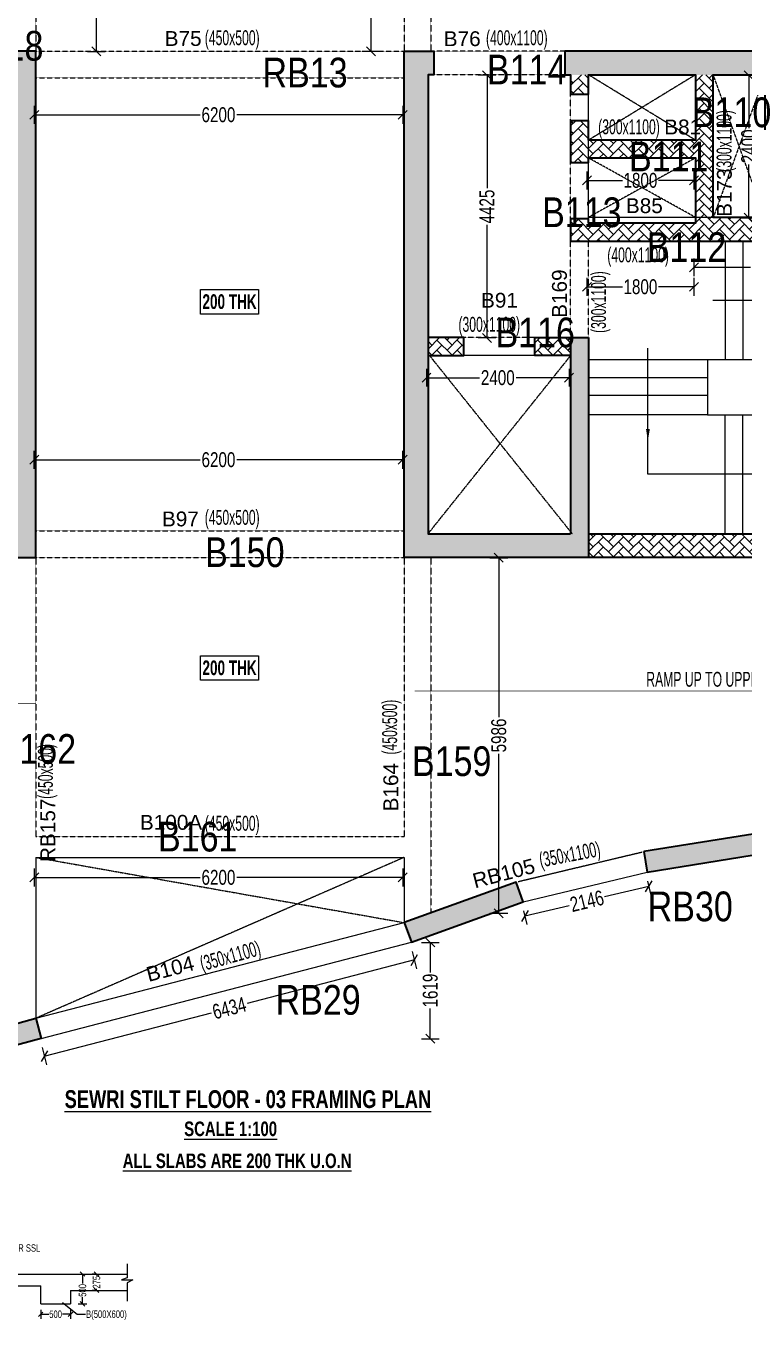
# Model space of a CAD drawing. Header units: millimetres. Extents: x 0 to 72183, y 72 to 62889.
# Drawn here: x 35243 to 47328, y 1059 to 22849 of the extents above; entities that cross this region are included whole.
import ezdxf
from ezdxf.enums import TextEntityAlignment as Align

# ---------------------------------------------------------------- set-up
doc = ezdxf.new("R2010")
doc.units = ezdxf.units.MM
doc.linetypes.add('HIDDEN', pattern=[0.375, 0.25, -0.125])
for name, color, linetype, lineweight in [('A-ANNO-DIMS', 8, 'Continuous', 15), ('A-DETL-MISC', 35, 'Continuous', 15), ('A-FLOR-IDEN', 11, 'Continuous', 9), ('A-HIDD-ABVE', 8, 'HIDDEN', 20), ('G-ANNO-TEXT', 231, 'Continuous', 9), ('S-BEAM', 7, 'Continuous', 18), ('S-BEAM-IDEN', 2, 'Continuous', 9), ('S-COL HATCH', 9, 'Continuous', 0), ('S-COLS', 5, 'Continuous', 35)]:
    doc.layers.add(name, color=color, linetype=linetype, lineweight=lineweight)
for name, color, linetype in [('Abhinav working', 6, 'Continuous'), ('Beam Nos', 7, 'Continuous'), ('changes', 7, 'Continuous'), ('dim', 8, 'Continuous'), ('SECTION LINE', 4, 'Continuous')]:
    doc.layers.add(name, color=color, linetype=linetype)
doc.styles.add('Dim.s & Anno.(Misc.)', font='ARIALN.TTF')
doc.styles.add('SC-BBS1', font='SansSerif')
doc.styles.add('SOBHA', font='swisscl.ttf')
doc.styles.add('Swis721 LtCn BT', font='swisscl.ttf', dxfattribs={"width": 0.9, "height": 233.355162})
doc.styles.add('Swis721 LtCn BT_2', font='swisscl.ttf', dxfattribs={"height": 244.992296})
doc.styles.add('Swis721 LtCn BT_B', font='', dxfattribs={"width": 0.9, "height": 246.918336})
doc.styles.get('Swis721 LtCn BT_B').set_extended_font_data('Swis721 LtCn BT', bold=True)
doc.dimstyles.new('A-GFC-100', dxfattribs={"dimscale": 100, "dimtxt": 1.75, "dimasz": 1.5, "dimexe": 1.5, "dimexo": 0, "dimgap": 1, "dimtad": 1, "dimdsep": 46, "dimtxsty": 'Dim.s & Anno.(Misc.)', "dimblk": 'ARCHTICK', "dimcen": 0, "dimdle": 1.5, "dimclrd": 256, "dimclre": 8, "dimclrt": 6, "dimazin": 2, "dimtfac": 1, "dimtix": 1, "dimtmove": 2, "dimatfit": 3, "dimfxl": 1, "dimtolj": 1, "dimlwd": -1, "dimlwe": 9, "dimarcsym": 0})
doc.dimstyles.new('S-100', dxfattribs={"dimscale": 100, "dimtxt": 2.5, "dimasz": 1.5, "dimexe": 1.5, "dimexo": 1.5, "dimgap": 0.1, "dimtad": 0, "dimdec": 0, "dimrnd": 0.0005, "dimzin": 0, "dimdsep": 46, "dimtxsty": 'SOBHA', "dimblk": 'OBLIQUE', "dimcen": 0.09, "dimclrd": 8, "dimclre": 8, "dimclrt": 6, "dimadec": 0, "dimazin": 0, "dimtfac": 1, "dimtdec": 0, "dimtofl": 0, "dimtmove": 0, "dimatfit": 3, "dimfxl": 1.5, "dimfxlon": 1, "dimtolj": 1, "dimtzin": 0, "dimlwd": -1, "dimlwe": -1, "dimarcsym": 0})
doc.dimstyles.new('S-50', dxfattribs={"dimscale": 50, "dimtxt": 2.5, "dimasz": 1.5, "dimexe": 1.5, "dimexo": 1.5, "dimgap": 0.1, "dimtad": 0, "dimdec": 0, "dimrnd": 0.0005, "dimzin": 0, "dimdsep": 46, "dimtxsty": 'SOBHA', "dimblk": 'OBLIQUE', "dimcen": 0.09, "dimclrd": 8, "dimclre": 8, "dimclrt": 6, "dimadec": 0, "dimazin": 0, "dimtfac": 1, "dimtdec": 0, "dimtofl": 0, "dimtmove": 0, "dimatfit": 3, "dimfxl": 1.5, "dimfxlon": 1, "dimtolj": 1, "dimtzin": 0, "dimlwd": -1, "dimlwe": -1, "dimarcsym": 0})
pattern_1 = [(45, (-31794446.85, 20735559.75), (0, 169.7056275), [360, -120]), (135, (-31794362, 20735644.6), (1e-14, 169.7056275), [360, -120])]

# ---------------------------------------------------------------- blocks, each defined once
blk = doc.blocks.new('A$C0921b736')
at = {"layer": 'S-COL HATCH', "transparency": 33554687}
h = blk.add_hatch(color=256, dxfattribs=at)
h.dxf.hatch_style = 1
h.paths.add_polyline_path([(20725, 4450), (20425, 4450), (20425, 1150), (20425, 750), (23125, 750), (23525, 750), (23525, 1150), (23525, 1150), (23525, 9275), (23025, 9275), (23025, 8875), (23125, 8875), (23125, 1150), (23125, 1150), (20725, 1150), (20725, 1150)])
h = blk.add_hatch(color=256, dxfattribs=at)
h.dxf.hatch_style = 1
h.paths.add_polyline_path([(32525, 4450), (32825, 4450), (32825, 1150), (32825, 750), (30125, 750), (29725, 750), (29725, 1150), (29725, 1150), (29725, 9275), (30225, 9275), (30225, 8875), (30125, 8875), (30125, 1150), (30125, 1150), (32525, 1150), (32525, 1150)])
h = blk.add_hatch(color=256, dxfattribs=at)
h.dxf.hatch_style = 1
h.paths.add_polyline_path([(36195, 9275), (32425, 9275), (32425, 8875), (36195, 8875)])
at = {"layer": 'S-COL HATCH'}
h = blk.add_hatch(dxfattribs=at)
h.set_pattern_fill('AR-HBONE', color=256, scale=30)
h.set_pattern_definition(pattern_1)
h.paths.add_polyline_path([(34925, 8875), (34625, 8875), (34625, 7775), (32825, 7775), (32825, 8100), (32525, 8100), (32525, 7398), (32825, 7398), (32825, 7475), (34625, 7475), (34625, 6375), (32825, 6375), (32825, 6453), (32525, 6453), (32525, 6075), (37145, 6075), (37145, 6475), (34925, 6475)])
h = blk.add_hatch(dxfattribs=at)
h.set_pattern_fill('AR-HBONE', color=256, scale=30)
h.set_pattern_definition(pattern_1)
h.paths.add_polyline_path([(32825, 8875), (32525, 8875), (32525, 8550), (32825, 8550)])
h = blk.add_hatch(dxfattribs=at)
h.set_pattern_fill('AR-HBONE', color=256, scale=30)
h.set_pattern_definition([(45, (-31794446.85, 20683630.75), (0, 169.7056275), [360, -120]), (135, (-31794362, 20683715.6), (1e-14, 169.7056275), [360, -120])])
h.paths.add_polyline_path([(32525, 4150), (32525, 4450), (31925, 4450), (31925, 4150)])
h.paths.add_polyline_path([(30725, 4150), (30725, 4450), (30125, 4450), (30125, 4150)])
h = blk.add_hatch(dxfattribs=at)
h.set_pattern_fill('AR-HBONE', color=256, scale=30)
h.set_pattern_definition(pattern_1)
h.paths.add_polyline_path([(40425, 1150), (32825, 1150), (32825, 750), (40425, 750)])
at = {"layer": 'S-COLS'}
for p, q in [((32525, 4450), (32525, 1150)), ((32825, 4450), (32825, 1150)), ((32825, 1150), (32825, 750))]:
    blk.add_line(p, q, dxfattribs=at)
for points in [[(23525, 1150), (23525, 9275), (23025, 9275), (23025, 8875), (23125, 8875), (23125, 1150), (20725, 1150)], [(29725, 1150), (29725, 9275), (30225, 9275), (30225, 8875), (30125, 8875), (30125, 1150), (32525, 1150)], [(36195, 9275), (32425, 9275), (32425, 8875), (32525, 8875), (32525, 8550), (32825, 8550), (32825, 8875), (33725, 8875), (34625, 8875), (34625, 7775), (32825, 7775), (32825, 8100), (32525, 8100), (32525, 7398), (32825, 7398), (32825, 7475), (34625, 7475), (34625, 6375), (33725, 6375), (32825, 6375), (32825, 6453), (32525, 6453), (32525, 6075), (34625, 6075), (34625, 6075), (45779, 6075)], [(30125, 4150), (30725, 4150), (30725, 4450), (30125, 4450)], [(32525, 4150), (31925, 4150), (31925, 4450), (32825, 4450)], [(23125, 750), (23125, 750), (23525, 750), (23525, 1150)], [(30125, 750), (30125, 750), (29725, 750), (29725, 1150)], [(32825, 1150), (40425, 1150), (40425, 750), (30125, 750)]]:
    blk.add_lwpolyline(points, dxfattribs=at)
blk.add_lwpolyline([(35795, 6475), (34925, 6475), (34925, 8875), (35795, 8875)], close=True, dxfattribs=at)
blk = doc.blocks.new('_ARCHTICK')
at = {"color": 0, "linetype": 'ByBlock', "const_width": 0.15}
blk.add_lwpolyline([(-0.5, -0.5), (0.5, 0.5)], dxfattribs=at)
blk = doc.blocks.new('A$Cb7cd9481')
at = {"layer": 'S-COL HATCH', "transparency": 33554687}
h = blk.add_hatch(color=256, dxfattribs=at)
h.dxf.hatch_style = 1
h.paths.add_polyline_path([(25886, -10678), (25942, -11024), (27916, -10706), (27860, -10360)])
h = blk.add_hatch(color=256, dxfattribs=at)
h.dxf.hatch_style = 1
h.paths.add_polyline_path([(23855, -11522), (23735, -11193), (21855, -11874), (21974, -12203)])
h = blk.add_hatch(color=256, dxfattribs=at)
h.dxf.hatch_style = 1
h.paths.add_polyline_path([(15747, -13822), (15654, -13485), (14779, -13724), (13686, -13724), (13686, -14074), (14825, -14074)])
at = {"layer": 'S-COLS', "elevation": 0}
for points in [[(25886, -10678), (25942, -11024), (27916, -10706), (27860, -10360), (25886, -10678)], [(21855, -11874), (21974, -12203), (23855, -11522), (23735, -11193), (21855, -11874)], [(13686, -13724), (14779, -13724), (15654, -13485), (15747, -13822), (14825, -14074), (13686, -14074), (13686, -13724)]]:
    blk.add_lwpolyline(points, dxfattribs=at)
blk = doc.blocks.new('_OBLIQUE')
at = {"color": 0, "linetype": 'ByBlock'}
blk.add_line((-0.5, -0.5), (0.5, 0.5), dxfattribs=at)
blk = doc.blocks.new('*D228')
at = {"layer": 'Defpoints', "color": 0, "transparency": 16777216}
for p in [(36455, 1834), (36432, 1559), (36455, 1559)]:
    blk.add_point(p, dxfattribs=at)
at = {"layer": 'S-BEAM', "color": 8, "transparency": 16777216}
for p, q in [((36432, 1834), (36357, 1834)), ((36432, 1834), (36432, 1811)), ((36432, 1559), (36357, 1559)), ((36432, 1559), (36432, 1583))]:
    blk.add_line(p, q, dxfattribs=at)
at = {"layer": 'S-BEAM', "color": 8, "transparency": 16777216, "xscale": 75, "yscale": 75, "zscale": 75}
for p, rotation in [((36432, 1834), 90), ((36432, 1559), 270)]:
    blk.add_blockref('_OBLIQUE', p, dxfattribs=dict(at, rotation=rotation))
at = {"layer": 'S-BEAM', "color": 6, "transparency": 16777216, "insert": (36432, 1697), "char_height": 125, "attachment_point": 5, "rotation": 90, "style": 'SOBHA'}
blk.add_mtext('\\A1;275', dxfattribs=at)
blk = doc.blocks.new('*D431')
at = {"layer": 'Defpoints', "color": 0, "transparency": 16777216}
for p in [(35993, 1834), (36196, 1834), (35993, 1334)]:
    blk.add_point(p, dxfattribs=at)
at = {"layer": 'S-BEAM', "color": 8, "transparency": 16777216}
for p, q in [((36121, 1834), (36271, 1834)), ((36196, 1834), (36196, 1674)), ((36121, 1334), (36271, 1334)), ((36196, 1334), (36196, 1445))]:
    blk.add_line(p, q, dxfattribs=at)
at = {"layer": 'S-BEAM', "color": 8, "transparency": 16777216, "xscale": 75, "yscale": 75, "zscale": 75}
for p, rotation in [((36196, 1834), 90), ((36196, 1334), 270)]:
    blk.add_blockref('_OBLIQUE', p, dxfattribs=dict(at, rotation=rotation))
at = {"layer": 'S-BEAM', "color": 6, "transparency": 16777216, "insert": (36196, 1559), "char_height": 125, "attachment_point": 5, "rotation": 90, "style": 'SOBHA'}
blk.add_mtext('\\A1;500', dxfattribs=at)
blk = doc.blocks.new('*D433')
at = {"layer": 'Defpoints', "color": 0, "transparency": 16777216}
for p in [(35493, 1334, 0), (35993, 1334, 0), (35993, 1157)]:
    blk.add_point(p, dxfattribs=at)
at = {"layer": 'S-BEAM', "color": 8, "transparency": 16777216}
for p, q in [((35493, 1232), (35493, 1082)), ((35493, 1157), (35629, 1157)), ((35993, 1157), (35857, 1157)), ((35993, 1232), (35993, 1082))]:
    blk.add_line(p, q, dxfattribs=at)
at = {"layer": 'S-BEAM', "color": 8, "transparency": 16777216, "xscale": 75, "yscale": 75, "zscale": 75, "rotation": 180}
blk.add_blockref('_OBLIQUE', (35493, 1157), dxfattribs=at)
at = {"layer": 'S-BEAM', "color": 8, "transparency": 16777216, "xscale": 75, "yscale": 75, "zscale": 75}
blk.add_blockref('_OBLIQUE', (35993, 1157), dxfattribs=at)
at = {"layer": 'S-BEAM', "color": 6, "transparency": 16777216, "insert": (35743, 1157), "char_height": 125, "attachment_point": 5, "style": 'SOBHA'}
blk.add_mtext('\\A1;500', dxfattribs=at)
blk = doc.blocks.new('*D357')
at = {"layer": 'Abhinav working', "color": 8, "transparency": 16777216}
for p, q in [((46483, 18934), (46483, 18634)), ((46483, 18784), (47436, 18784)), ((49003, 18784), (48050, 18784)), ((49003, 18934), (49003, 18634))]:
    blk.add_line(p, q, dxfattribs=at)
at = {"layer": 'Defpoints', "color": 0, "transparency": 16777216}
for p in [(46483, 19220), (49003, 19220), (49003, 18784)]:
    blk.add_point(p, dxfattribs=at)
at = {"layer": 'Abhinav working', "color": 8, "transparency": 16777216, "xscale": 150, "yscale": 150, "zscale": 150, "rotation": 180}
blk.add_blockref('_OBLIQUE', (46483, 18784), dxfattribs=at)
at = {"layer": 'Abhinav working', "color": 8, "transparency": 16777216, "xscale": 150, "yscale": 150, "zscale": 150}
blk.add_blockref('_OBLIQUE', (49003, 18784), dxfattribs=at)
at = {"layer": 'Abhinav working', "color": 6, "transparency": 16777216, "insert": (47743, 18784), "char_height": 250, "attachment_point": 5, "style": 'SOBHA'}
blk.add_mtext('\\A1;2520', dxfattribs=at)
blk = doc.blocks.new('*D358')
at = {"layer": 'Abhinav working', "color": 8, "transparency": 16777216}
for p, q in [((47256, 22020), (47556, 22020)), ((47406, 22020), (47406, 21126)), ((47406, 19620), (47406, 20513)), ((47256, 19620), (47556, 19620))]:
    blk.add_line(p, q, dxfattribs=at)
at = {"layer": 'Defpoints', "color": 0, "transparency": 16777216}
for p in [(46783, 22020), (47406, 22020), (46783, 19620)]:
    blk.add_point(p, dxfattribs=at)
at = {"layer": 'Abhinav working', "color": 8, "transparency": 16777216, "xscale": 150, "yscale": 150, "zscale": 150}
for p, rotation in [((47406, 22020), 90), ((47406, 19620), 270)]:
    blk.add_blockref('_OBLIQUE', p, dxfattribs=dict(at, rotation=rotation))
at = {"layer": 'Abhinav working', "color": 6, "transparency": 16777216, "insert": (47406, 20820), "char_height": 250, "attachment_point": 5, "rotation": 90, "style": 'SOBHA'}
blk.add_mtext('\\A1;2400', dxfattribs=at)
blk = doc.blocks.new('*D359')
at = {"layer": 'Abhinav working', "color": 8, "transparency": 16777216}
for p, q in [((44683, 20397), (44683, 20097)), ((46483, 20397), (46483, 20097)), ((44683, 20247), (45279, 20247)), ((46483, 20247), (45887, 20247))]:
    blk.add_line(p, q, dxfattribs=at)
at = {"layer": 'Defpoints', "color": 0, "transparency": 16777216}
for p in [(44683, 20620), (46483, 20620), (46483, 20247)]:
    blk.add_point(p, dxfattribs=at)
at = {"layer": 'Abhinav working', "color": 8, "transparency": 16777216, "xscale": 150, "yscale": 150, "zscale": 150, "rotation": 180}
blk.add_blockref('_OBLIQUE', (44683, 20247), dxfattribs=at)
at = {"layer": 'Abhinav working', "color": 8, "transparency": 16777216, "xscale": 150, "yscale": 150, "zscale": 150}
blk.add_blockref('_OBLIQUE', (46483, 20247), dxfattribs=at)
at = {"layer": 'Abhinav working', "color": 6, "transparency": 16777216, "insert": (45583, 20247), "char_height": 250, "attachment_point": 5, "style": 'SOBHA'}
blk.add_mtext('\\A1;1800', dxfattribs=at)
blk = doc.blocks.new('*D360')
at = {"layer": 'Abhinav working', "color": 8, "transparency": 16777216}
for p, q in [((44683, 18606), (44683, 18306)), ((46483, 18606), (46483, 18306)), ((44683, 18456), (45279, 18456)), ((46483, 18456), (45887, 18456))]:
    blk.add_line(p, q, dxfattribs=at)
at = {"layer": 'Defpoints', "color": 0, "transparency": 16777216}
for p in [(44683, 19220), (46483, 19220), (46483, 18456)]:
    blk.add_point(p, dxfattribs=at)
at = {"layer": 'Abhinav working', "color": 8, "transparency": 16777216, "xscale": 150, "yscale": 150, "zscale": 150, "rotation": 180}
blk.add_blockref('_OBLIQUE', (44683, 18456), dxfattribs=at)
at = {"layer": 'Abhinav working', "color": 8, "transparency": 16777216, "xscale": 150, "yscale": 150, "zscale": 150}
blk.add_blockref('_OBLIQUE', (46483, 18456), dxfattribs=at)
at = {"layer": 'Abhinav working', "color": 6, "transparency": 16777216, "insert": (45583, 18456), "char_height": 250, "attachment_point": 5, "style": 'SOBHA'}
blk.add_mtext('\\A1;1800', dxfattribs=at)
blk = doc.blocks.new('*D361')
at = {"layer": 'Abhinav working', "color": 8, "transparency": 16777216}
for p, q in [((43152, 22020), (42852, 22020)), ((43002, 22020), (43002, 20115)), ((43002, 17595), (43002, 19499)), ((43152, 17595), (42852, 17595))]:
    blk.add_line(p, q, dxfattribs=at)
at = {"layer": 'Defpoints', "color": 0, "transparency": 16777216}
for p in [(44683, 22020), (43002, 17595), (44683, 17595)]:
    blk.add_point(p, dxfattribs=at)
at = {"layer": 'Abhinav working', "color": 8, "transparency": 16777216, "xscale": 150, "yscale": 150, "zscale": 150}
for p, rotation in [((43002, 22020), 90), ((43002, 17595), 270)]:
    blk.add_blockref('_OBLIQUE', p, dxfattribs=dict(at, rotation=rotation))
at = {"layer": 'Abhinav working', "color": 6, "transparency": 16777216, "insert": (43002, 19807), "char_height": 250, "attachment_point": 5, "rotation": 90, "style": 'SOBHA'}
blk.add_mtext('\\A1;4425', dxfattribs=at)
blk = doc.blocks.new('*D362')
at = {"layer": 'Abhinav working', "color": 8, "transparency": 16777216}
for p, q in [((41983, 17075), (41983, 16775)), ((44383, 17075), (44383, 16775)), ((41983, 16925), (42876, 16925)), ((44383, 16925), (43490, 16925))]:
    blk.add_line(p, q, dxfattribs=at)
at = {"layer": 'Defpoints', "color": 0, "transparency": 16777216}
for p in [(41983, 17595), (44383, 17595), (44383, 16925)]:
    blk.add_point(p, dxfattribs=at)
at = {"layer": 'Abhinav working', "color": 8, "transparency": 16777216, "xscale": 150, "yscale": 150, "zscale": 150}
for p, rotation in [((41983, 16925), 180.0002046382624), ((44383, 16925), 0.0002046382623449)]:
    blk.add_blockref('_OBLIQUE', p, dxfattribs=dict(at, rotation=rotation))
at = {"layer": 'Abhinav working', "color": 6, "transparency": 16777216, "insert": (43183, 16925), "char_height": 250, "attachment_point": 5, "rotation": 0.0002, "style": 'SOBHA'}
blk.add_mtext('\\A1;2400', dxfattribs=at)
blk = doc.blocks.new('*D388')
at = {"layer": 'Abhinav working', "color": 8, "transparency": 16777216}
for p, q in [((35383, 15394), (35383, 15694)), ((41583, 15394), (41583, 15694)), ((35383, 15544), (38176, 15544)), ((41583, 15544), (38790, 15544))]:
    blk.add_line(p, q, dxfattribs=at)
at = {"layer": 'Defpoints', "color": 0, "transparency": 16777216}
for p in [(41583, 15544), (35383, 14345), (41583, 14345)]:
    blk.add_point(p, dxfattribs=at)
at = {"layer": 'Abhinav working', "color": 8, "transparency": 16777216, "xscale": 150, "yscale": 150, "zscale": 150, "rotation": 180}
blk.add_blockref('_OBLIQUE', (35383, 15544), dxfattribs=at)
at = {"layer": 'Abhinav working', "color": 8, "transparency": 16777216, "xscale": 150, "yscale": 150, "zscale": 150}
blk.add_blockref('_OBLIQUE', (41583, 15544), dxfattribs=at)
at = {"layer": 'Abhinav working', "color": 6, "transparency": 16777216, "insert": (38483, 15544), "char_height": 250, "attachment_point": 5, "style": 'SOBHA'}
blk.add_mtext('\\A1;6200', dxfattribs=at)
blk = doc.blocks.new('*D392')
at = {"layer": 'Abhinav working', "color": 8, "transparency": 16777216}
for p, q in [((43050, 13895), (43350, 13895)), ((43200, 13895), (43200, 11208)), ((43200, 7908), (43200, 10595)), ((43050, 7908), (43350, 7908))]:
    blk.add_line(p, q, dxfattribs=at)
at = {"layer": 'Defpoints', "color": 0, "transparency": 16777216}
for p in [(42033, 13895), (43200, 13895), (42033, 7908, 0)]:
    blk.add_point(p, dxfattribs=at)
at = {"layer": 'Abhinav working', "color": 8, "transparency": 16777216, "xscale": 150, "yscale": 150, "zscale": 150}
for p, rotation in [((43200, 13895), 90), ((43200, 7908), 270)]:
    blk.add_blockref('_OBLIQUE', p, dxfattribs=dict(at, rotation=rotation))
at = {"layer": 'Abhinav working', "color": 6, "transparency": 16777216, "insert": (43200, 10902), "char_height": 250, "attachment_point": 5, "rotation": 90, "style": 'SOBHA'}
blk.add_mtext('\\A1;5986', dxfattribs=at)
blk = doc.blocks.new('*D393')
at = {"layer": 'Abhinav working', "color": 8, "transparency": 16777216}
for p, q in [((35383, 8662), (35383, 8362)), ((35383, 8512), (38176, 8512)), ((41583, 8512), (38790, 8512)), ((41583, 8662), (41583, 8362))]:
    blk.add_line(p, q, dxfattribs=at)
at = {"layer": 'Defpoints', "color": 0, "transparency": 16777216}
for p in [(35383, 9045), (41583, 9045), (35383, 8512)]:
    blk.add_point(p, dxfattribs=at)
at = {"layer": 'Abhinav working', "color": 8, "transparency": 16777216, "xscale": 150, "yscale": 150, "zscale": 150, "rotation": 180}
blk.add_blockref('_OBLIQUE', (35383, 8512), dxfattribs=at)
at = {"layer": 'Abhinav working', "color": 8, "transparency": 16777216, "xscale": 150, "yscale": 150, "zscale": 150}
blk.add_blockref('_OBLIQUE', (41583, 8512), dxfattribs=at)
at = {"layer": 'Abhinav working', "color": 6, "transparency": 16777216, "insert": (38483, 8512), "char_height": 250, "attachment_point": 5, "style": 'SOBHA'}
blk.add_mtext('\\A1;6200', dxfattribs=at)
blk = doc.blocks.new('*D407')
at = {"layer": 'Abhinav working', "color": 8, "transparency": 16777216}
for p, q in [((36279, 24420), (36579, 24420)), ((36429, 24420), (36429, 23726)), ((36429, 22420), (36429, 23113)), ((36279, 22420), (36579, 22420))]:
    blk.add_line(p, q, dxfattribs=at)
at = {"layer": 'Defpoints', "color": 0, "transparency": 16777216}
for p in [(35383, 24420), (36429, 24420), (35383, 22420)]:
    blk.add_point(p, dxfattribs=at)
at = {"layer": 'Abhinav working', "color": 8, "transparency": 16777216, "xscale": 150, "yscale": 150, "zscale": 150}
for p, rotation in [((36429, 24420), 90), ((36429, 22420), 270)]:
    blk.add_blockref('_OBLIQUE', p, dxfattribs=dict(at, rotation=rotation))
at = {"layer": 'Abhinav working', "color": 6, "transparency": 16777216, "insert": (36429, 23420), "char_height": 250, "attachment_point": 5, "rotation": 90, "style": 'SOBHA'}
blk.add_mtext('\\A1;2000', dxfattribs=at)
blk = doc.blocks.new('*D408')
at = {"layer": 'Abhinav working', "color": 8, "transparency": 16777216}
for p, q in [((35383, 21502), (35383, 21202)), ((41583, 21502), (41583, 21202)), ((35383, 21352), (38176, 21352)), ((41583, 21352), (38790, 21352))]:
    blk.add_line(p, q, dxfattribs=at)
at = {"layer": 'Defpoints', "color": 0, "transparency": 16777216}
for p in [(35383, 21970), (41583, 21970), (41583, 21352)]:
    blk.add_point(p, dxfattribs=at)
at = {"layer": 'Abhinav working', "color": 8, "transparency": 16777216, "xscale": 150, "yscale": 150, "zscale": 150, "rotation": 180}
blk.add_blockref('_OBLIQUE', (35383, 21352), dxfattribs=at)
at = {"layer": 'Abhinav working', "color": 8, "transparency": 16777216, "xscale": 150, "yscale": 150, "zscale": 150}
blk.add_blockref('_OBLIQUE', (41583, 21352), dxfattribs=at)
at = {"layer": 'Abhinav working', "color": 6, "transparency": 16777216, "insert": (38483, 21352), "char_height": 250, "attachment_point": 5, "style": 'SOBHA'}
blk.add_mtext('\\A1;6200', dxfattribs=at)
blk = doc.blocks.new('*D409')
at = {"layer": 'Abhinav working', "color": 8, "transparency": 16777216}
for p, q in [((41201, 24420), (40901, 24420)), ((41051, 24420), (41051, 23726)), ((41051, 22420), (41051, 23113)), ((41201, 22420), (40901, 22420))]:
    blk.add_line(p, q, dxfattribs=at)
at = {"layer": 'Defpoints', "color": 0, "transparency": 16777216}
for p in [(41051, 24420), (41583, 24420), (41583, 22420)]:
    blk.add_point(p, dxfattribs=at)
at = {"layer": 'Abhinav working', "color": 8, "transparency": 16777216, "xscale": 150, "yscale": 150, "zscale": 150}
for p, rotation in [((41051, 24420), 90), ((41051, 22420), 270)]:
    blk.add_blockref('_OBLIQUE', p, dxfattribs=dict(at, rotation=rotation))
at = {"layer": 'Abhinav working', "color": 6, "transparency": 16777216, "insert": (41051, 23420), "char_height": 250, "attachment_point": 5, "rotation": 90, "style": 'SOBHA'}
blk.add_mtext('\\A1;2000', dxfattribs=at)
blk = doc.blocks.new('*D425')
at = {"layer": 'Abhinav working', "color": 8, "transparency": 16777216}
for p, q in [((41898, 7417), (42198, 7417)), ((42048, 7417), (42048, 6911)), ((42048, 5797), (42048, 6303)), ((41898, 5797), (42198, 5797))]:
    blk.add_line(p, q, dxfattribs=at)
at = {"layer": 'Defpoints', "color": 0, "transparency": 16777216}
for p in [(41703, 7417, 0), (42048, 7417), (35475, 5797, 0)]:
    blk.add_point(p, dxfattribs=at)
at = {"layer": 'Abhinav working', "color": 8, "transparency": 16777216, "xscale": 150, "yscale": 150, "zscale": 150}
for p, rotation in [((42048, 7417), 90), ((42048, 5797), 270)]:
    blk.add_blockref('_OBLIQUE', p, dxfattribs=dict(at, rotation=rotation))
at = {"layer": 'Abhinav working', "color": 6, "transparency": 16777216, "insert": (42048, 6607), "char_height": 250, "attachment_point": 5, "rotation": 90, "style": 'SOBHA'}
blk.add_mtext('\\A1;1619', dxfattribs=at)
blk = doc.blocks.new('*D426')
at = {"layer": 'Abhinav working', "color": 8, "transparency": 16777216}
for p, q in [((41742, 7267), (41817, 6976)), ((41779, 7122), (38964, 6390)), ((35552, 5503), (38367, 6234)), ((35514, 5648), (35590, 5357))]:
    blk.add_line(p, q, dxfattribs=at)
at = {"layer": 'Defpoints', "color": 0, "transparency": 16777216}
for p in [(41703, 7417, 0), (35475, 5797, 0), (35552, 5503)]:
    blk.add_point(p, dxfattribs=at)
at = {"layer": 'Abhinav working', "color": 8, "transparency": 16777216, "xscale": 150, "yscale": 150, "zscale": 150}
for p, rotation in [((41779, 7122), 14.57455041133086), ((35552, 5503), 194.5745504113308)]:
    blk.add_blockref('_OBLIQUE', p, dxfattribs=dict(at, rotation=rotation))
at = {"layer": 'Abhinav working', "color": 6, "transparency": 16777216, "insert": (38666, 6312), "char_height": 250, "attachment_point": 5, "rotation": 14.5746, "style": 'SOBHA'}
blk.add_mtext('\\A1;6434', dxfattribs=at)
blk = doc.blocks.new('*D427')
at = {"layer": 'Abhinav working', "color": 8, "transparency": 16777216}
for p, q in [((45726, 8362), (44981, 8184)), ((45705, 8450), (45761, 8216)), ((43618, 7952), (43674, 7717)), ((43639, 7863), (44384, 8041))]:
    blk.add_line(p, q, dxfattribs=at)
at = {"layer": 'Defpoints', "color": 0, "transparency": 16777216}
for p in [(45670, 8596, 0), (45726, 8362), (43583, 8098, 0)]:
    blk.add_point(p, dxfattribs=at)
at = {"layer": 'Abhinav working', "color": 8, "transparency": 16777216, "xscale": 150, "yscale": 150, "zscale": 150}
for p, rotation in [((45726, 8362), 13.43159642879452), ((43639, 7863), 193.4315964287945)]:
    blk.add_blockref('_OBLIQUE', p, dxfattribs=dict(at, rotation=rotation))
at = {"layer": 'Abhinav working', "color": 6, "transparency": 16777216, "insert": (44683, 8113), "char_height": 250, "attachment_point": 5, "rotation": 13.4316, "style": 'SOBHA'}
blk.add_mtext('\\A1;2146', dxfattribs=at)
blk = doc.blocks.new('A$C40398dd4')
at = {"layer": 'A-ANNO-DIMS', "ltscale": 500, "elevation": 0}
blk.add_lwpolyline([(5810, 1000), (6600, 1000), (6600, 1565)], dxfattribs=at)
at = {"layer": 'A-DETL-MISC'}
for p, q in [((2300, 4925), (2300, 2925)), ((2600, 4925), (2600, 2925)), ((2900, 4925), (2900, 2925)), ((3200, 4925), (3200, 2925)), ((3500, 4925), (3500, 2925)), ((3800, 4925), (3800, 2925)), ((4100, 4925), (4100, 2925)), ((4400, 4925), (4400, 2925)), ((4700, 4925), (4700, 2925)), ((5000, 4925), (5000, 2925)), ((5300, 4925), (5300, 2925)), ((2300, 0), (2300, 2000)), ((2600, 0), (2600, 2000)), ((2900, 0), (2900, 2000)), ((3200, 0), (3200, 2000)), ((3500, 0), (3500, 2000)), ((3800, 0), (3800, 2000)), ((4100, 0), (4100, 2000)), ((4400, 0), (4400, 2000)), ((4700, 0), (4700, 2000)), ((5000, 0), (5000, 2000)), ((5300, 0), (5300, 2000))]:
    blk.add_line(p, q, dxfattribs=at)
for points in [[(2000, 2925), (0, 2925)], [(5600, 2925), (7600, 2925)], [(2000, 2625), (0, 2625)], [(5600, 2625), (7600, 2625)], [(2000, 2325), (0, 2325)], [(5600, 2325), (7600, 2325)]]:
    blk.add_lwpolyline(points, dxfattribs=at)
blk.add_lwpolyline([(5600, 2925), (5600, 2000), (2000, 2000), (2000, 2925)], close=True, dxfattribs=at)
at = {"layer": 'A-DETL-MISC', "elevation": 0}
for points in [[(2000, 2000), (0, 2000)], [(5600, 2000), (7600, 2000)]]:
    blk.add_lwpolyline(points, dxfattribs=at)
at = {"layer": 'A-ANNO-DIMS', "ltscale": 500}
for points in [[(1688, 3925), (5510, 3925)], [(6600, 1565), (6600, 3126)], [(1988, 1000), (5810, 1000)]]:
    blk.add_leader(points, dimstyle='A-GFC-100', override={"dimasz": 2, "dimtad": 0, "dimfxl": 0.18, "dimarcsym": 1}, dxfattribs=at)

msp = doc.modelspace()

# ---------------------------------------------------------------- linework, layer by layer
at = {"layer": 'A-FLOR-IDEN', "color": 8, "flags": 128}
for points in [[(39158.3, 18408.1), (39158.3, 17996.3), (38180.8, 17996.3), (38180.8, 18408.1)], [(39158.3, 12242.8), (39158.3, 11831), (38180.8, 11831), (38180.8, 12242.8)]]:
    msp.add_lwpolyline(points, close=True, dxfattribs=at)
at = {"layer": 'A-HIDD-ABVE', "linetype": 'HIDDEN'}
for p, q in [((46509.2, 22025), (44709.2, 20925)), ((46509.2, 20925), (44709.2, 22025)), ((47679.2, 22025), (46809.2, 19625)), ((47679.2, 19625), (46809.2, 22025)), ((46509.2, 19625), (44709.2, 20625)), ((46509.2, 20625), (44709.2, 19625)), ((44409.2, 17299.8), (42009.2, 14299.8)), ((42033.2, 17299.8), (44433.2, 14299.8)), ((35409.2, 8849.8), (41609.6, 7750.9, 0)), ((41609.2, 8849.8), (35409.2, 6140.3))]:
    msp.add_line(p, q, dxfattribs=at)
at = {"layer": 'Beam Nos'}
for p, q in [((33392.9, 1834.4, 0), (35492.9, 1834.4, 0)), ((33392.9, 1634.4, 0), (35492.9, 1634.4, 0))]:
    msp.add_line(p, q, dxfattribs=at)
at = {"layer": 'S-BEAM', "linetype": 'HIDDEN'}
for p, q in [((35409.2, 24425), (35409.2, 22425)), ((41609.2, 24425), (41609.2, 22425)), ((42059.2, 24425), (42059.2, 22425)), ((35409.2, 22425), (41609.2, 22425)), ((44309.1, 22425), (42109.2, 22425)), ((44309.1, 22025), (42109.2, 22025)), ((44409.2, 19602.5), (44409.2, 22025)), ((35409.2, 21975), (41609.2, 21975)), ((44409.2, 17599.8), (44409.2, 19225)), ((44709.2, 17599.8), (44709.2, 19225)), ((43809.2, 17599.8), (42609.2, 17599.8)), ((35409.2, 14349.8), (41609.2, 14349.8)), ((35409.2, 13899.8), (41609.2, 13899.8)), ((35409.2, 13899.8), (35409.2, 9199.8)), ((41609.2, 13899.8), (41609.2, 9199.8)), ((42059.2, 13899.8), (42059.2, 7913.7)), ((43528, 8443.3, 0), (45615.1, 8941.7, 0)), ((42059.2, 7541.5), (42059.2, 7537))]:
    msp.add_line(p, q, dxfattribs=at)
at = {"layer": 'S-BEAM'}
for p, q in [((44709.2, 19625), (44709.2, 22025)), ((43809.2, 17299.8), (42609.2, 17299.8)), ((35409.2, 8849.8), (35409.2, 6140.3)), ((41609.2, 8849.8), (41609.2, 7752.4)), ((43609.3, 8102.8, 0), (45696.4, 8601.3, 0)), ((35409.2, 6140.3, 0), (41609.2, 7752.4, 0)), ((35501.4, 5802.7, 0), (41728.7, 7421.8, 0)), ((35492.9, 1834.4, 0), (36946.8, 1834.4, 0)), ((35492.9, 1334.4, 0), (35492.9, 1634.4, 0)), ((35992.9, 1559.4, 0), (36946.8, 1559.4, 0)), ((35992.9, 1559.4, 0), (35992.9, 1334.4, 0)), ((35492.9, 1334.4, 0), (35992.9, 1334.4, 0))]:
    msp.add_line(p, q, dxfattribs=at)
at = {"layer": 'S-BEAM', "const_width": 12.5, "elevation": 0}
for points in [[(41784.5, 11649.8), (52777, 11649.8)], [(35409.2, 11441.6), (24141.6, 11441.6)]]:
    msp.add_lwpolyline(points, dxfattribs=at)
at = {"layer": 'S-BEAM', "linetype": 'HIDDEN', "elevation": 0}
msp.add_lwpolyline([(35409.2, 9199.8), (41609.2, 9199.8)], dxfattribs=at)
at = {"layer": 'S-BEAM', "elevation": 0}
msp.add_lwpolyline([(35409.2, 8849.8), (41609.2, 8849.8)], dxfattribs=at)
at = {"layer": 'S-BEAM', "color": 8, "elevation": 0}
msp.add_lwpolyline([(36946.8, 2006.2), (36946.8, 1771.7), (36850.1, 1735.5), (37043.8, 1735.5), (36946.8, 1687.7), (36946.8, 1378.6)], dxfattribs=at)
at = {"layer": 'SECTION LINE'}
msp.add_line((46809.2, 19625), (44709.2, 19625), dxfattribs=at)

# ---------------------------------------------------------------- block references
at = {"layer": 'changes'}
msp.add_blockref('A$C0921b736', (11884.1, 13149.8), dxfattribs=at)
at = {"layer": 'S-BEAM'}
msp.add_blockref('A$Cb7cd9481', (19754.8, 19625), dxfattribs=at)
at = {"layer": 'S-BEAM-IDEN', "xscale": -1}
msp.add_blockref('A$C40398dd4', (52309.2, 14299.8), dxfattribs=at)

# ---------------------------------------------------------------- texts
at = {"layer": 'A-FLOR-IDEN', "color": 1, "char_height": 246.92, "width": 1155, "attachment_point": 2, "line_spacing_factor": 0.964267, "style": 'Swis721 LtCn BT_B'}
for insert in [(38669.6, 18330.1), (38669.6, 12164.8)]:
    msp.add_mtext('200 THK', dxfattribs=dict(at, insert=insert))
at = {"layer": 'Abhinav working', "char_height": 500, "attachment_point": 1, "style": 'Dim.s & Anno.(Misc.)'}
for s, insert in [('B118', (34200.3, 22763.1, 0)), ('RB13', (39224.1, 22313.1, 0)), ('B114', (43000.6, 22363.1, 0)), ('B110', (46448.2, 21643.9)), ('B111', (45390.7, 20900.4)), ('B113', (43928.5, 19961.2)), ('B112', (45691, 19374.2)), ('B116', (43143.4, 17937.9, 0)), ('B150', (38257.8, 14237.9, 0)), ('B162', (34750.6, 10925.1, 0)), ('B159', (41738.5, 10718.9)), ('B161', (37465.6, 9449.2, 0)), ('RB30', (45705.3, 8274.2)), ('RB29', (39444.3, 6700.5))]:
    msp.add_mtext_dynamic_manual_height_columns(s, width=21149.247, gutter_width=5423.5, heights=[0], dxfattribs=dict(at, insert=insert))
at = {"layer": 'Beam Nos', "color": 3, "style": 'SC-BBS1'}
for s, p in [('B75', (37889, 22436.7)), ('B76', (42584.5, 22433.2)), ('B81', (46293.7, 20946.9)), ('B85', (45649, 19621.9)), ('B91', (43211.4, 18029.6, 0)), ('B97', (37842.7, 14347.8, 0)), ('B100A', (37685.1, 9239.5, 0))]:
    msp.add_text(s, height=250, dxfattribs=at).set_placement(p, align=Align.BOTTOM_CENTER)
for s, p in [('B173', (47195.4, 20041.6)), ('B169', (44420.3, 18341, 0)), ('B164', (41582.8, 10031.5, 0)), ('RB157', (35811.7, 9305.2, 0))]:
    msp.add_text(s, height=250, rotation=90, dxfattribs=at).set_placement(p, align=Align.BOTTOM_CENTER)
at = {"layer": 'Beam Nos', "style": 'SC-BBS1'}
for s, p in [('RB105', (43334, 8388.7, 0)), ('B104', (37720.5, 6781.7, 0))]:
    msp.add_text(s, height=250, rotation=14.57455, dxfattribs=at).set_placement(p, align=Align.BOTTOM_CENTER)
at = {"layer": 'dim', "color": 6, "char_height": 125, "attachment_point": 1, "style": 'SOBHA'}
for s, insert in [('\\A1;STILT-03 FLR SSL', (34395.2, 2336, 0)), ('\\A1; B(500X600) ', (36221, 1221.5, 0))]:
    msp.add_mtext(s, dxfattribs=dict(at, insert=insert))
at = {"layer": 'G-ANNO-TEXT', "color": 6, "insert": (35895.1, 4929.8), "char_height": 300, "width": 6923.66, "attachment_point": 1, "line_spacing_factor": 0.971848, "style": 'Swis721 LtCn BT_2'}
msp.add_mtext('{\\fSwis721 LtCn BT|b1|i0|c0|p34;\\LSEWRI STILT FLOOR - 03 FRAMING PLAN }', dxfattribs=at)
at = {"layer": 'G-ANNO-TEXT', "color": 1, "char_height": 244.992, "attachment_point": 1, "line_spacing_factor": 0.971848, "style": 'Swis721 LtCn BT_2'}
for s, insert, width in [('{\\fSwis721 LtCn BT|b1|i0|c0|p34;\\LSCALE 1:100}', (37906.3, 4402.1), 1551.037), ('{\\fSwis721 LtCn BT|b1|i0|c0|p34;\\LALL SLABS ARE 200 THK U.O.N}', (36872, 3863.7), 3728.693)]:
    msp.add_mtext(s, dxfattribs=dict(at, insert=insert, width=width))
at = {"layer": 'S-BEAM-IDEN', "style": 'Swis721 LtCn BT', "width": 0.8}
for s, rotation, p in [('(450x500)', 360, (38253, 22524.4)), ('(300x1100)', 90, (47115.8, 20393.8)), ('(400x1100)', 360, (45025.8, 18868.7)), ('(300x1100)', 90, (45002.7, 17680.2, 0)), ('(450x500)', 360, (38253, 14449.2)), ('(450x500)', 90, (41488.3, 10580.9)), ('(450x500)', 90, (35696.7, 9835.6)), ('(450x500)', 360, (38253, 9299.2)), ('(350x1100)', 10.78837, (43907.1, 8680.2)), ('(350x1100)', 15.48324, (38213.8, 6932.3))]:
    msp.add_text(s, height=250, rotation=rotation, dxfattribs=at).set_placement(p)
for s, p in [('(400x1100)', (42984.7, 22524.4)), ('(300x1100)', (44872.4, 21025.1)), ('(300x1100)', (42521, 17699.2)), ('RAMP UP TO UPPER FLOOR', (45681.8, 11723.4))]:
    msp.add_text(s, height=250, dxfattribs=at).set_placement(p)

# ---------------------------------------------------------------- dimensions: what is measured, and where the dimension line sits
at = {"layer": 'Abhinav working'}
for p1, p2, distance, picture, middle in [((35383.1, 22419.8), (35383.1, 24419.8), -1046.4, '*D407', (36429.5, 23419.8)), ((44683.1, 22019.8), (44683.1, 17594.6), -1680.6, '*D361', (43002.5, 19807.2)), ((46783.1, 19619.8), (46783.1, 22019.8), -622.9, '*D358', (47406, 20819.8)), ((44683.1, 20619.8), (46483.1, 20619.8), -372.3, '*D359', (45583.1, 20247.4)), ((44683.1, 19219.8), (46483.1, 19219.8), -763.8, '*D360', (45583.1, 18456)), ((46483.1, 19219.8), (49003.1, 19219.8), -435.6, '*D357', (47743.1, 18784.1)), ((41983.1, 17594.5), (44383.1, 17594.6), -669.6, '*D362', (43183.1, 16924.9)), ((43583.2, 8097.6, 0), (45670.3, 8596, 0), -240.8, '*D427', (44682.7, 8112.5)), ((41702.7, 7416.6, 0), (35475.3, 5797.4, 0), 304.7, '*D426', (38665.7, 6312.1))]:
    dim = msp.add_aligned_dim(p1=p1, p2=p2, distance=distance, dimstyle='S-100', dxfattribs=at)
    dim.commit()
    dim.dimension.update_dxf_attribs({"geometry": picture, "text_midpoint": middle})
for base, p1, p2, picture, middle in [((41050.5, 24419.8), (41583.1, 22419.8), (41583.1, 24419.8), '*D409', (41050.5, 23419.8)), ((43200.2, 13894.6), (42033.1, 7908.5, 0), (42033.1, 13894.6), '*D392', (43200.2, 10901.5)), ((42048.2, 7416.6), (35475.3, 5797.4, 0), (41702.7, 7416.6, 0), '*D425', (42048.2, 6607))]:
    dim = msp.add_linear_dim(base=base, p1=p1, p2=p2, angle=90, dimstyle='S-100', dxfattribs=at)
    dim.commit()
    dim.dimension.update_dxf_attribs({"geometry": picture, "text_midpoint": middle})
for base, p1, p2, picture, middle in [((41583.1, 21352), (35383.1, 21969.8), (41583.1, 21969.8), '*D408', (38483.1, 21352)), ((41583.1, 15544.3), (35383.1, 14344.6), (41583.1, 14344.6), '*D388', (38483.1, 15544.3)), ((35383.1, 8512.3), (41583.1, 9044.6), (35383.1, 9044.6), '*D393', (38483.1, 8512.3))]:
    dim = msp.add_linear_dim(base=base, p1=p1, p2=p2, dimstyle='S-100', dxfattribs=at)
    dim.commit()
    dim.dimension.update_dxf_attribs({"geometry": picture, "text_midpoint": middle})
at = {"layer": 'S-BEAM'}
dim = msp.add_linear_dim(base=(36196.4, 1834.4, 0), p1=(35992.9, 1334.4, 0), p2=(35992.9, 1834.4, 0), angle=90, dimstyle='S-50', dxfattribs=at)
dim.commit()
dim.dimension.update_dxf_attribs({"geometry": '*D431', "text_midpoint": (36196.4, 1559.4, 0), "dimtype": 160})
dim = msp.add_linear_dim(base=(36432.2, 1559.4, 0), p1=(36454.7, 1834.4, 0), p2=(36454.7, 1559.4, 0), angle=90, dimstyle='S-50', dxfattribs=at)
dim.commit()
dim.dimension.update_dxf_attribs({"geometry": '*D228', "text_midpoint": (36432.2, 1696.9, 0)})
dim = msp.add_aligned_dim(p1=(35492.9, 1334.4, 0), p2=(35992.9, 1334.4, 0), distance=-177.7, dimstyle='S-50', dxfattribs=at)
dim.commit()
dim.dimension.update_dxf_attribs({"geometry": '*D433', "text_midpoint": (35742.9, 1156.7)})

# ---------------------------------------------------------------- leaders
at = {"layer": 'dim'}
msp.add_leader([(35859.2, 1356.8), (36104.2, 1159), (36247.2, 1159)], dimstyle='S-50', dxfattribs=at)

doc.saveas('drawing.dxf')
